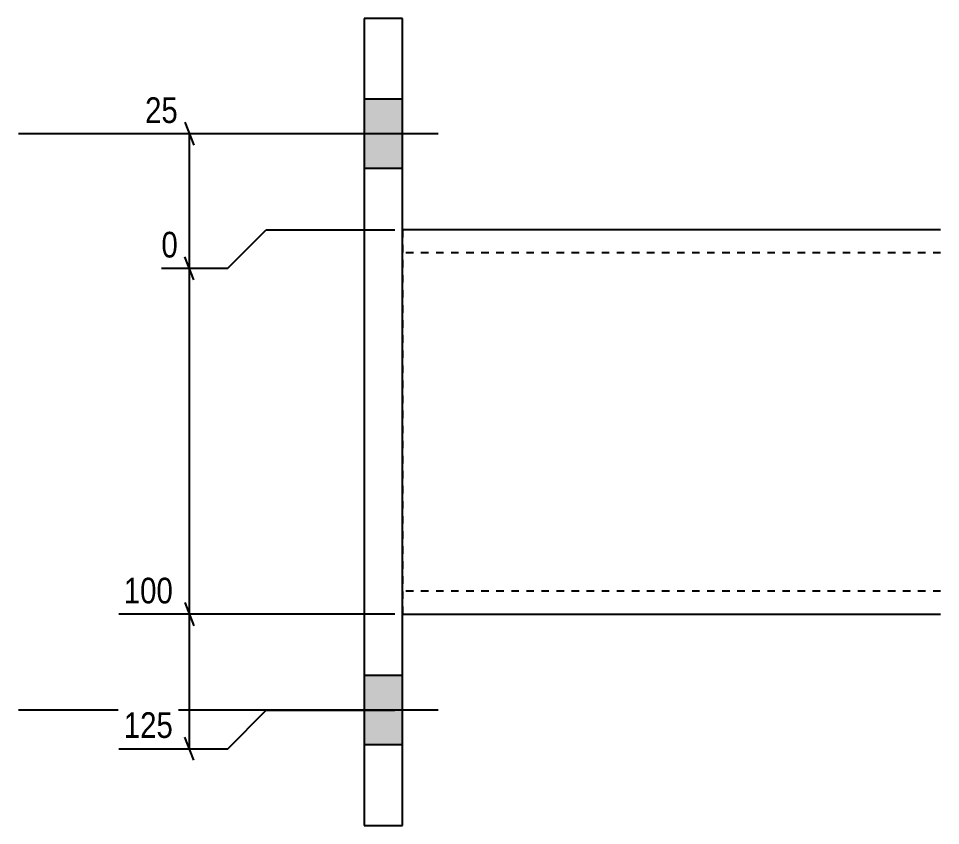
# Model space of a CAD drawing. Header units: millimetres. Extents: x 10 to 26214, y 5 to 1240.
# Drawn here: x 13207.5 to 13447.5, y 4.8 to 214.8 of the extents above; entities that cross this region are included whole.
import ezdxf

# ---------------------------------------------------------------- set-up
doc = ezdxf.new("R2010")
doc.units = ezdxf.units.MM
doc.linetypes.add('DXK_LINE_DOT2', pattern=[3.9198, 1.9599, -1.9599])
doc.layers.add('MÅLSÆTNING', color=7, linetype='Continuous')
doc.layers.add('STÅL', color=7, linetype='Continuous')
doc.styles.add('Arial Narrow', font='ARIALN.TTF', dxfattribs={"height": 0.2})

msp = doc.modelspace()

# ---------------------------------------------------------------- hatches: boundary and pattern name
at = {"layer": 'STÅL', "linetype": 'Continuous'}
for points in [[(13307.46, 175.8), (13307.46, 193.8), (13297.46, 193.8), (13297.46, 175.8)], [(13307.46, 25.8), (13307.46, 43.8), (13297.46, 43.8), (13297.46, 25.8)]]:
    msp.add_hatch(color=96, dxfattribs=at).paths.add_polyline_path(points)

# ---------------------------------------------------------------- linework, layer by layer
at = {"layer": 'MÅLSÆTNING', "color": 7, "linetype": 'Continuous'}
for p, q in [((13250.74, 187.8), (13253.14, 181.8)), ((13305.46, 184.8), (13240.41, 184.8)), ((13251.94, 149.8), (13251.94, 184.8)), ((13261.94, 149.8), (13271.94, 159.8)), ((13261.94, 149.8), (13271.94, 159.8)), ((13271.94, 159.8), (13305.46, 159.8)), ((13271.94, 159.8), (13305.46, 159.8)), ((13253.14, 146.8), (13250.74, 152.8)), ((13244.67, 149.8), (13261.94, 149.8)), ((13244.67, 149.8), (13261.94, 149.8)), ((13251.94, 59.8), (13251.94, 149.8)), ((13250.74, 62.8), (13253.14, 56.8)), ((13250.74, 62.8), (13253.14, 56.8)), ((13305.46, 59.8), (13233.59, 59.8)), ((13305.46, 59.8), (13233.59, 59.8)), ((13251.94, 24.8), (13251.94, 59.8)), ((13261.94, 24.8), (13271.94, 34.8)), ((13271.94, 34.8), (13305.46, 34.8)), ((13253.14, 21.8), (13250.74, 27.8)), ((13233.59, 24.8), (13261.94, 24.8))]:
    msp.add_line(p, q, dxfattribs=at)
at = {"layer": 'STÅL', "color": 2, "linetype": 'Continuous'}
for p, q in [((13307.46, 214.8), (13297.46, 214.8)), ((13297.46, 214.8), (13297.46, 4.8)), ((13307.46, 4.8), (13307.46, 214.8)), ((13447.46, 159.8), (13307.46, 159.8)), ((13307.46, 59.8), (13447.46, 59.8)), ((13297.46, 4.8), (13307.46, 4.8))]:
    msp.add_line(p, q, dxfattribs=at)
at = {"layer": 'STÅL', "color": 96, "linetype": 'Continuous'}
for p, q in [((13307.46, 193.8), (13297.46, 193.8)), ((13316.7, 184.8), (13207.46, 184.8)), ((13307.46, 175.8), (13297.46, 175.8)), ((13307.46, 43.8), (13297.46, 43.8)), ((13316.7, 34.8), (13207.46, 34.8)), ((13307.46, 25.8), (13297.46, 25.8))]:
    msp.add_line(p, q, dxfattribs=at)
at = {"layer": 'STÅL', "color": 7, "linetype": 'DXK_LINE_DOT2'}
for p, q in [((13307.46, 159.8), (13307.46, 60.71)), ((13447.46, 153.8), (13307.46, 153.8)), ((13447.46, 65.8), (13307.46, 65.8)), ((13307.46, 60.71), (13307.46, 59.8))]:
    msp.add_line(p, q, dxfattribs=at)

# ---------------------------------------------------------------- wipeouts: each hides what was drawn before it
at = {"color": 0, "linetype": 'Continuous'}
msp.add_wipeout([(13249.06, 61.2), (13249.06, 71), (13233.47, 71), (13233.47, 61.2)], dxfattribs=at).dxf.layer = 'MÅLSÆTNING'

# ---------------------------------------------------------------- next in the draw order: texts
at = {"layer": 'MÅLSÆTNING', "color": 3, "linetype": 'Continuous', "style": 'Arial Narrow'}
msp.add_text('100', height=6.681, dxfattribs=at).set_placement((13234.87, 62.6))

# ---------------------------------------------------------------- next in the draw order: wipeouts: each hides what was drawn before it
at = {"color": 0, "linetype": 'Continuous'}
for points in [[(13250.34, 186.2), (13250.34, 196), (13239.01, 196), (13239.01, 186.2)], [(13250.34, 151.2), (13250.34, 161), (13243.27, 161), (13243.27, 151.2)], [(13249.06, 26.2), (13249.06, 36), (13233.47, 36), (13233.47, 26.2)]]:
    msp.add_wipeout(points, dxfattribs=at).dxf.layer = 'MÅLSÆTNING'

# ---------------------------------------------------------------- next in the draw order: linework, layer by layer
at = {"layer": 'MÅLSÆTNING', "color": 7, "linetype": 'Continuous'}
msp.add_line((13253.14, 146.8), (13250.74, 152.8), dxfattribs=at)

# ---------------------------------------------------------------- next in the draw order: texts
at = {"layer": 'MÅLSÆTNING', "color": 3, "linetype": 'Continuous', "style": 'Arial Narrow'}
for s, height, p in [('25', 6.681, (13240.41, 187.6)), ('0', 6.68, (13244.67, 152.6)), ('125', 6.681, (13234.87, 27.6))]:
    msp.add_text(s, height=height, dxfattribs=at).set_placement(p)

doc.saveas('drawing.dxf')
